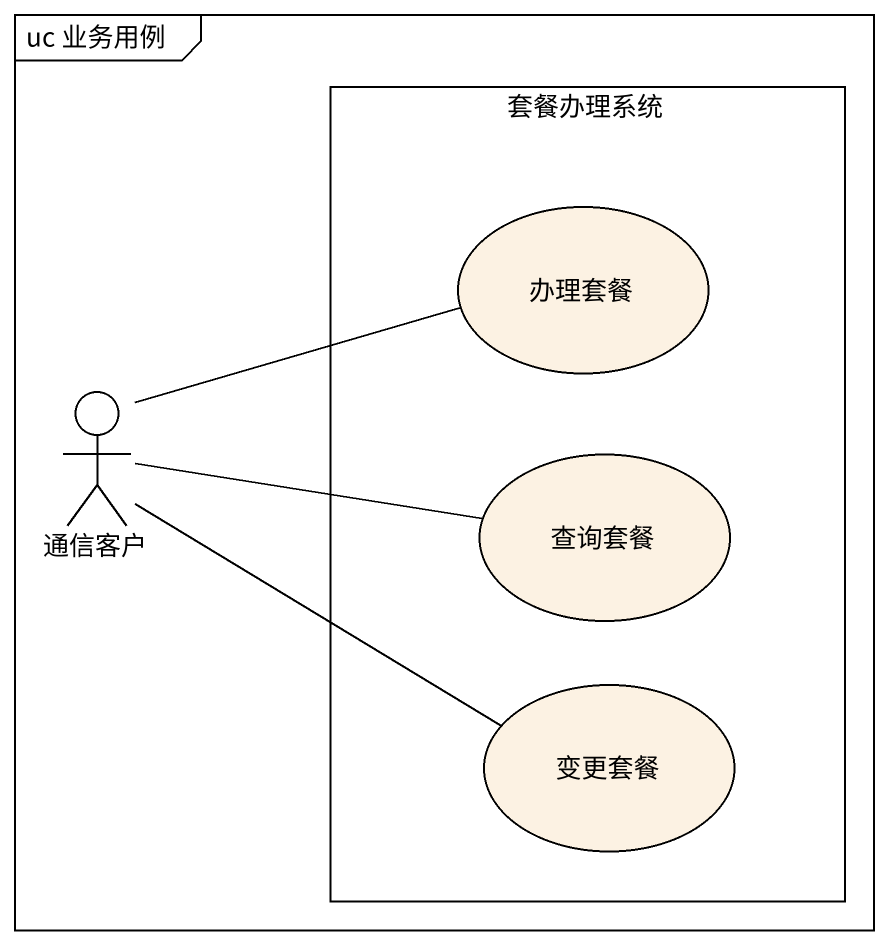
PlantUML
@startuml
mainframe uc 业务用例
rectangle 套餐办理系统 {
  usecase 办理套餐
  usecase 查询套餐
  usecase 变更套餐
}
actor 通信客户
通信客户 -right- 办理套餐
通信客户 -right- 查询套餐
通信客户 -right- 变更套餐
@enduml
